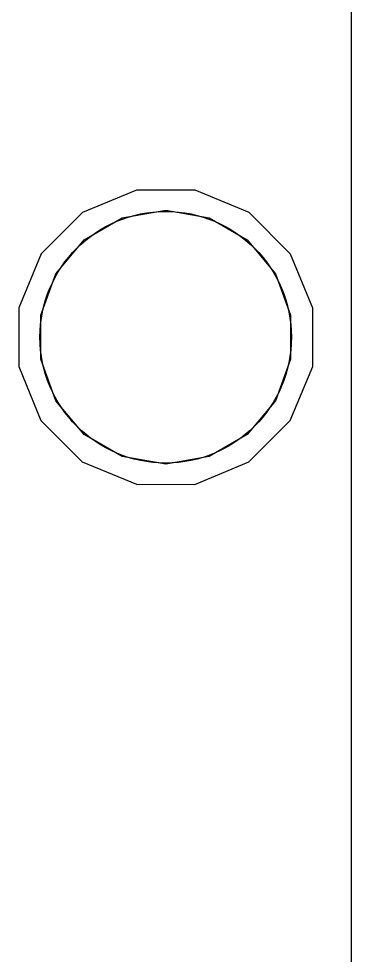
# Model space of a CAD drawing. Extents: x 95 to 175, y -109.5 to -62.3.
# Drawn here: x 166.22 to 170.25, y -92.59 to -81.24 of the extents above; entities that cross this region are included whole.
import ezdxf

# ---------------------------------------------------------------- set-up
doc = ezdxf.new("R2010")
doc.units = 0
doc.header["$MEASUREMENT"] = 0
doc.layers.add('BLACK', color=7, linetype='CONTINUOUS')

msp = doc.modelspace()

# ---------------------------------------------------------------- linework, layer by layer
at = {"layer": 'Black'}
for p, q in [((170.25, -74.1468), (170.25, -95.9475)), ((167.647, -83.3177), (166.992, -83.5884)), ((168.356, -83.3183), (167.647, -83.3177)), ((169.011, -83.5902), (168.356, -83.3183)), ((166.992, -83.5884), (166.49, -84.0893)), ((167.474, -83.6549), (168, -83.5621)), ((168, -83.5621), (168.526, -83.6549)), ((169.512, -84.0919), (169.011, -83.5902)), ((167.011, -83.9219), (167.474, -83.6549)), ((168.526, -83.6549), (168.989, -83.9219)), ((166.668, -84.3311), (167.011, -83.9219)), ((168.989, -83.9219), (169.332, -84.3311)), ((166.49, -84.0893), (166.218, -84.744)), ((169.782, -84.7471), (169.512, -84.0919)), ((166.486, -84.833), (166.668, -84.3311)), ((169.332, -84.3311), (169.514, -84.833)), ((166.218, -84.744), (166.218, -85.4529)), ((169.782, -85.456), (169.782, -84.7471)), ((166.486, -85.367), (166.486, -84.833)), ((169.514, -84.833), (169.514, -85.367)), ((166.668, -85.8689), (166.486, -85.367)), ((169.514, -85.367), (169.332, -85.8689)), ((166.218, -85.4529), (166.488, -86.1081)), ((169.51, -86.1107), (169.782, -85.456)), ((167.011, -86.2781), (166.668, -85.8689)), ((169.332, -85.8689), (168.989, -86.2781)), ((166.488, -86.1081), (166.989, -86.6098)), ((169.008, -86.6116), (169.51, -86.1107)), ((167.474, -86.5451), (167.011, -86.2781)), ((168.989, -86.2781), (168.526, -86.5451)), ((168, -86.6379), (167.474, -86.5451)), ((168.526, -86.5451), (168, -86.6379)), ((166.989, -86.6098), (167.644, -86.8817)), ((168.353, -86.8823), (169.008, -86.6116)), ((167.644, -86.8817), (168.353, -86.8823))]:
    msp.add_line(p, q, dxfattribs=at)
msp.add_circle((168, -85.1), 1.524, dxfattribs=at)

doc.saveas('drawing.dxf')
